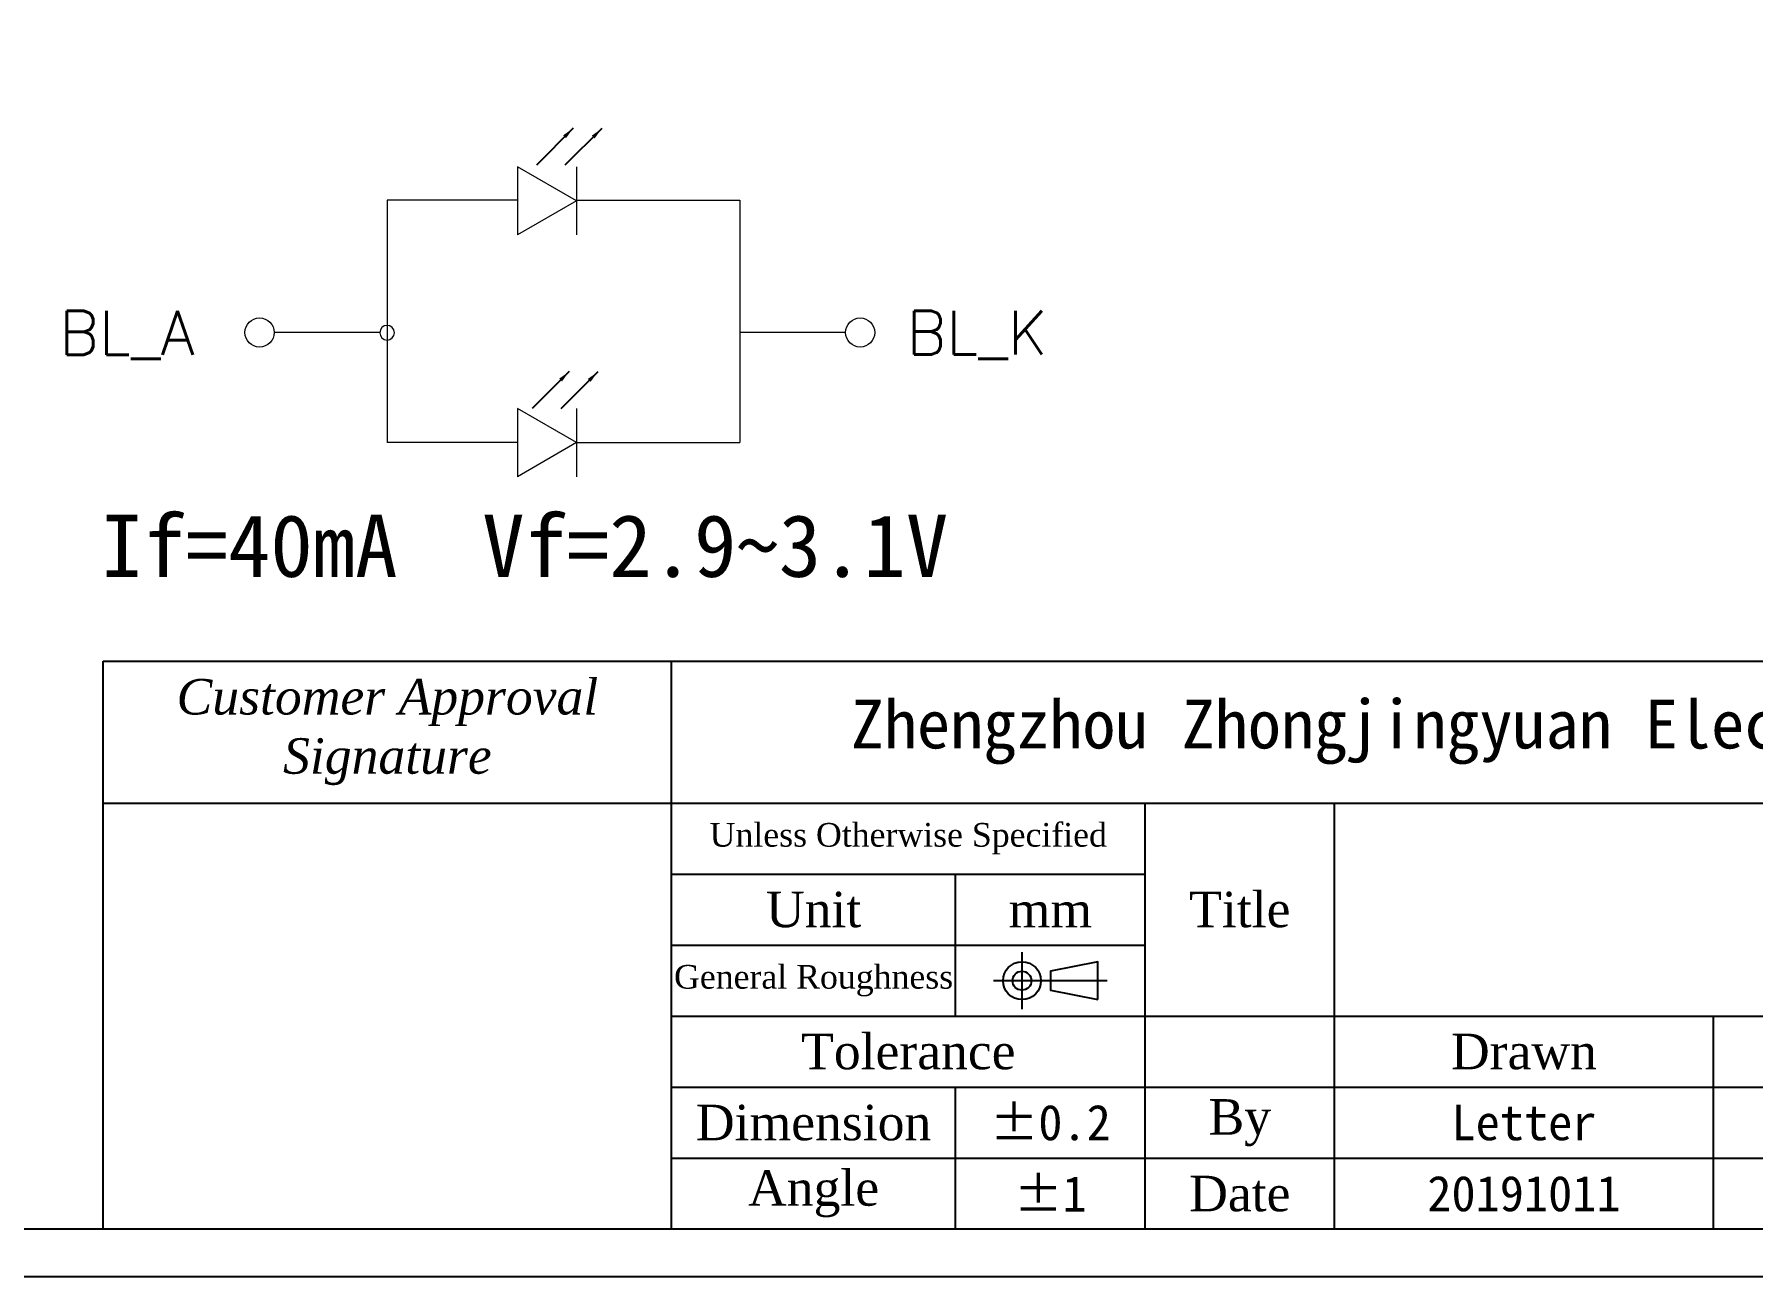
# Model space of a CAD drawing. Header units: millimetres. Extents: x 1040 to 3675, y 249 to 975.
# Drawn here: x 1429.4 to 1500, y 265.4 to 316.5 of the extents above; entities that cross this region are included whole.
import ezdxf

# ---------------------------------------------------------------- set-up
doc = ezdxf.new("R2010")
doc.units = ezdxf.units.MM
doc.linetypes.add('CENTER', pattern=[50.8, 31.75, -6.35, 6.35, -6.35])
doc.layers.add('DIM（标注）', color=3, linetype='Continuous', lineweight=15)
doc.layers.add('FRAME', color=154, linetype='Continuous')
doc.styles.add('RD', font='ROMAND.shx', dxfattribs={"width": 0.8})
doc.styles.add('style2', font='romans.shx', dxfattribs={"bigfont": 'bigfont.shx'})
doc.styles.add('宋体', font='')
doc.styles.get('宋体').set_extended_font_data('SimSun')
doc.dimstyles.new('SH', dxfattribs={"dimscale": 1.4, "dimtxt": 1, "dimasz": 0.5, "dimexe": 0.8, "dimexo": 0.625, "dimtad": 0, "dimzin": 0, "dimdsep": 46, "dimtxsty": 'RD', "dimcen": 2.5, "dimadec": 0, "dimazin": 0, "dimtfac": 0.6, "dimtmove": 0, "dimatfit": 3, "dimfxl": 1, "dimtolj": 1, "dimarcsym": 0})

msp = doc.modelspace()

# ---------------------------------------------------------------- linework, layer by layer
at = {"layer": 'DIM（标注）', "color": 7}
for p, q in [((1449.2399, 311.0329), (1449.2399, 308.2336)), ((1451.6642, 309.6333), (1449.2399, 311.0329)), ((1451.6642, 311.0329), (1451.6642, 308.2336)), ((1443.8736, 309.6599), (1443.8736, 299.6935)), ((1449.2399, 309.6599), (1443.8736, 309.6599)), ((1451.6642, 309.6333), (1449.2399, 308.2336)), ((1451.6642, 309.6599), (1458.3739, 309.6599)), ((1458.3786, 309.6599), (1458.3786, 299.6935)), ((1443.5737, 304.2232), (1439.2287, 304.2232)), ((1462.7237, 304.2227), (1458.3786, 304.2227)), ((1449.2399, 301.0931), (1449.2399, 298.2938)), ((1451.6642, 299.6935), (1449.2399, 301.0931)), ((1451.6642, 301.0931), (1451.6642, 298.2938)), ((1449.2399, 299.6935), (1443.8736, 299.6935)), ((1451.6642, 299.6935), (1449.2399, 298.2938)), ((1451.6642, 299.6935), (1458.3786, 299.6935))]:
    msp.add_line(p, q, dxfattribs=at)
for points in [[(1439.2287, 304.2232, -1), (1438.0287, 304.2232, -1)], [(1443.5736, 304.2141, 1), (1444.1736, 304.2141, 1)], [(1463.9237, 304.2227, -1), (1462.7237, 304.2227, -1)]]:
    msp.add_lwpolyline(points, format="xyb", close=True, dxfattribs=at)
at = {"layer": 'FRAME', "color": 7}
for p, q in [((1432.2001, 267.3423), (1432.2001, 290.7091)), ((1432.2001, 290.7091), (1568.5062, 290.7091)), ((1455.5669, 267.3423), (1455.5669, 290.7091)), ((1432.2001, 284.8674), (1568.5062, 284.8674)), ((1475.0392, 267.3423), (1475.0392, 284.8674)), ((1482.8281, 267.3423), (1482.8281, 284.8674)), ((1455.5669, 281.9466), (1475.0392, 281.9466)), ((1467.2502, 276.1049), (1467.2502, 281.9466)), ((1455.5669, 279.0257), (1475.0392, 279.0257)), ((1455.5669, 276.1049), (1545.1394, 276.1049)), ((1498.4059, 267.3423), (1498.4059, 276.1049)), ((1455.5669, 273.184), (1568.5062, 273.184)), ((1467.2502, 267.3423), (1467.2502, 273.184)), ((1455.5669, 270.2632), (1568.5062, 270.2632))]:
    msp.add_line(p, q, dxfattribs=at)
at = {"layer": 'FRAME', "color": 7, "linetype": 'CENTER'}
for p, q in [((1469.9764, 278.7336), (1469.9764, 276.397)), ((1473.4814, 277.5653), (1468.808, 277.5653))]:
    msp.add_line(p, q, dxfattribs=at)
at = {"layer": 'FRAME', "color": 7}
for points in [[(1570.4534, 421.1735), (1336.7858, 421.1735), (1336.7858, 265.3951), (1570.4534, 265.3951)], [(1568.5062, 267.3423), (1338.733, 267.3423), (1338.733, 419.2263), (1568.5062, 419.2263)], [(1473.0919, 276.7864), (1473.0919, 278.3442), (1471.1447, 277.9547), (1471.1447, 277.1758)]]:
    msp.add_lwpolyline(points, close=True, dxfattribs=at)
for radius in [0.7789, 0.3894]:
    msp.add_circle((1469.9764, 277.5653), radius, dxfattribs=at)

# ---------------------------------------------------------------- texts
at = {"layer": 'DIM（标注）', "color": 7}
for s, height, style, p in [('BL_A', 1.8, 'style2', (1430.4008, 303.3097)), ('BL_K', 1.8, 'style2', (1465.2421, 303.3145)), ('If=40mA  Vf=2.9~3.1V ', 2.560871, '宋体', (1432.1045, 294.1723))]:
    msp.add_text(s, height=height, dxfattribs=dict(at, style=style)).set_placement(p)
at = {"layer": 'FRAME', "color": 7, "attachment_point": 5, "style": '宋体'}
for s, insert, char_height in [('{\\fTimes New Roman|b0|i1|c0|p18;Customer Approval\\PSignature}', (1443.8835, 287.7883), 1.460423), ('{\\fSimSun|b1|i0|c134|p2;Zhengzhou Zhongjingyuan Electronic Technology Co., LTD.}', (1500.3532, 287.7883), 2), ('{\\fTimes New Roman|b0|i0|c0|p18;Unless Otherwise Specified}', (1465.303, 283.407), 0.973615), ('{\\fTimes New Roman|b0|i0|c0|p18;Unit}', (1461.4086, 280.4861), 1.460423), ('{\\fTimes New Roman|b0|i0|c0|p18;Title}', (1478.9336, 280.4861), 1.460423), ('{\\fTimes New Roman|b0|i0|c0|p18;mm}', (1471.1447, 280.4861), 1.460423), ('{\\fTimes New Roman|b0|i0|c0|p18;General Roughness}', (1461.4086, 277.5653), 0.973615), ('{\\fTimes New Roman|b0|i0|c0|p18;Tolerance}', (1465.303, 274.6444), 1.460423), ('{\\fTimes New Roman|b0|i0|c0|p18;Drawn}', (1490.617, 274.6444), 1.460423), ('{\\fTimes New Roman|b0|i0|c0|p18;Dimension}', (1461.4086, 271.7236), 1.460423), ('%%P0.2', (1471.1447, 271.7236), 1.46042), ('{\\fTimes New Roman|b0|i0|c0|p18;By}', (1478.9336, 271.7236), 1.460423), ('Letter', (1490.617, 271.7236), 1.46042), ('{\\fTimes New Roman|b0|i0|c0|p18;Angle}', (1461.4086, 268.8028), 1.460423), ('%%p1', (1471.1447, 268.8028), 1.46042), ('{\\fTimes New Roman|b0|i0|c0|p18;Date}', (1478.9336, 268.8028), 1.460423), ('20191011', (1490.617, 268.8028), 1.46042)]:
    msp.add_mtext(s, dxfattribs=dict(at, insert=insert, char_height=char_height))

# ---------------------------------------------------------------- leaders
at = {"layer": 'DIM（标注）', "color": 7}
for points in [[(1451.5257, 312.6281), (1450.0086, 311.111)], [(1452.7021, 312.615), (1451.185, 311.0979)], [(1451.358, 302.6179), (1449.8409, 301.1008)], [(1452.5344, 302.6048), (1451.0174, 301.0877)]]:
    msp.add_leader(points, dimstyle='SH', override={"dimscale": 0.25, "dimasz": 2, "dimtoh": 1}, dxfattribs=at)

doc.saveas('drawing.dxf')
